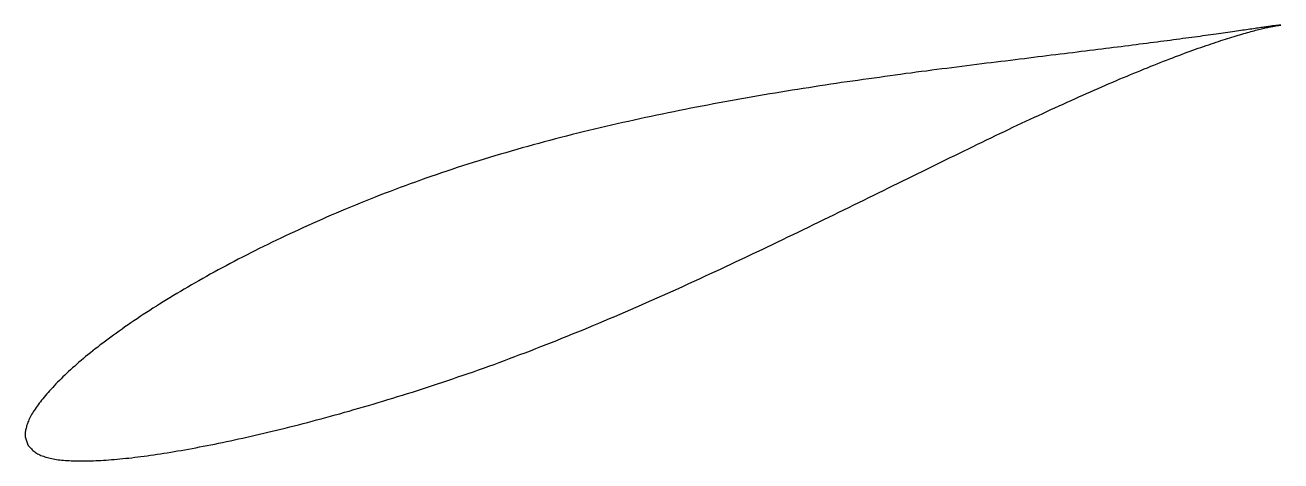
# Model space of a CAD drawing. Header units: metres. Extents: x -45 to 91, y -17 to 31.
import ezdxf

# ---------------------------------------------------------------- set-up
doc = ezdxf.new("R2010")
doc.units = ezdxf.units.M

msp = doc.modelspace()

# ---------------------------------------------------------------- linework, layer by layer
msp.add_lwpolyline([(91.5, 30.67), (91.5, 30.67), (91.49, 30.67), (91.47, 30.67), (91.45, 30.66), (91.43, 30.66), (91.4, 30.66), (91.36, 30.66), (91.32, 30.65), (91.27, 30.65), (91.22, 30.64), (91.16, 30.64), (91.1, 30.63), (91.03, 30.62), (90.95, 30.61), (90.87, 30.6), (90.79, 30.59), (90.69, 30.58), (90.6, 30.57), (90.5, 30.55), (90.39, 30.54), (90.28, 30.52), (90.16, 30.51), (90.03, 30.49), (89.91, 30.47), (89.77, 30.45), (89.63, 30.43), (89.49, 30.41), (89.34, 30.39), (89.18, 30.37), (89.02, 30.34), (88.85, 30.32), (88.68, 30.3), (88.5, 30.27), (88.32, 30.24), (88.13, 30.22), (87.94, 30.19), (87.74, 30.16), (87.54, 30.13), (87.33, 30.1), (87.12, 30.07), (86.9, 30.04), (86.68, 30.01), (86.45, 29.97), (86.21, 29.94), (85.97, 29.91), (85.73, 29.87), (85.48, 29.83), (85.22, 29.8), (84.96, 29.76), (84.7, 29.72), (84.43, 29.69), (84.15, 29.65), (83.87, 29.61), (83.59, 29.57), (83.3, 29.53), (83, 29.49), (82.7, 29.44), (82.4, 29.4), (82.09, 29.36), (81.78, 29.32), (81.46, 29.27), (81.13, 29.23), (80.8, 29.19), (80.47, 29.14), (80.13, 29.09), (79.79, 29.05), (79.44, 29), (79.09, 28.96), (78.73, 28.91), (78.37, 28.86), (78, 28.81), (77.63, 28.76), (77.26, 28.72), (76.88, 28.67), (76.49, 28.62), (76.1, 28.57), (75.71, 28.52), (75.31, 28.47), (74.91, 28.41), (74.5, 28.36), (74.09, 28.31), (73.68, 28.26), (73.26, 28.21), (72.83, 28.15), (72.41, 28.1), (71.97, 28.04), (71.54, 27.99), (71.1, 27.94), (70.65, 27.88), (70.21, 27.82), (69.75, 27.77), (69.3, 27.71), (68.84, 27.66), (68.37, 27.6), (67.91, 27.54), (67.44, 27.48), (66.96, 27.42), (66.48, 27.37), (66, 27.31), (65.51, 27.25), (65.02, 27.19), (64.53, 27.13), (64.04, 27.07), (63.54, 27), (63.03, 26.94), (62.53, 26.88), (62.02, 26.82), (61.5, 26.75), (60.99, 26.69), (60.47, 26.63), (59.94, 26.56), (59.42, 26.5), (58.89, 26.43), (58.36, 26.36), (57.82, 26.3), (57.28, 26.23), (56.74, 26.16), (56.2, 26.09), (55.65, 26.02), (55.1, 25.95), (54.55, 25.88), (54, 25.81), (53.44, 25.74), (52.88, 25.66), (52.32, 25.59), (51.75, 25.52), (51.19, 25.44), (50.62, 25.37), (50.05, 25.29), (49.47, 25.21), (48.9, 25.13), (48.32, 25.05), (47.74, 24.97), (47.16, 24.89), (46.58, 24.81), (45.99, 24.73), (45.4, 24.64), (44.81, 24.56), (44.22, 24.47), (43.63, 24.39), (43.03, 24.3), (42.44, 24.21), (41.84, 24.12), (41.24, 24.03), (40.64, 23.93), (40.04, 23.84), (39.44, 23.75), (38.83, 23.65), (38.23, 23.56), (37.62, 23.46), (37.01, 23.36), (36.4, 23.26), (35.79, 23.16), (35.18, 23.05), (34.57, 22.95), (33.96, 22.84), (33.35, 22.74), (32.73, 22.63), (32.12, 22.52), (31.5, 22.41), (30.89, 22.3), (30.27, 22.18), (29.65, 22.07), (29.04, 21.95), (28.42, 21.83), (27.8, 21.71), (27.19, 21.59), (26.57, 21.47), (25.95, 21.35), (25.33, 21.22), (24.71, 21.1), (24.09, 20.97), (23.48, 20.84), (22.86, 20.71), (22.24, 20.58), (21.62, 20.44), (21.01, 20.31), (20.39, 20.17), (19.77, 20.03), (19.16, 19.9), (18.54, 19.75), (17.93, 19.61), (17.31, 19.47), (16.7, 19.32), (16.09, 19.17), (15.47, 19.02), (14.86, 18.87), (14.25, 18.72), (13.64, 18.56), (13.03, 18.41), (12.43, 18.25), (11.82, 18.09), (11.22, 17.93), (10.61, 17.77), (10.01, 17.6), (9.41, 17.44), (8.81, 17.27), (8.21, 17.1), (7.61, 16.93), (7.02, 16.75), (6.43, 16.58), (5.83, 16.4), (5.24, 16.23), (4.65, 16.05), (4.07, 15.86), (3.48, 15.68), (2.9, 15.5), (2.32, 15.31), (1.74, 15.12), (1.16, 14.93), (0.59, 14.74), (0.01, 14.54), (-0.56, 14.35), (-1.13, 14.15), (-1.69, 13.96), (-2.26, 13.76), (-2.82, 13.55), (-3.38, 13.35), (-3.94, 13.15), (-4.49, 12.94), (-5.04, 12.74), (-5.59, 12.53), (-6.14, 12.32), (-6.69, 12.11), (-7.23, 11.89), (-7.77, 11.68), (-8.3, 11.47), (-8.84, 11.25), (-9.37, 11.03), (-9.9, 10.81), (-10.43, 10.59), (-10.95, 10.37), (-11.47, 10.15), (-11.99, 9.93), (-12.5, 9.71), (-13.01, 9.48), (-13.52, 9.26), (-14.03, 9.03), (-14.53, 8.81), (-15.03, 8.58), (-15.53, 8.35), (-16.02, 8.13), (-16.51, 7.9), (-17, 7.67), (-17.48, 7.44), (-17.96, 7.21), (-18.44, 6.98), (-18.91, 6.75), (-19.38, 6.52), (-19.85, 6.29), (-20.31, 6.06), (-20.77, 5.82), (-21.23, 5.59), (-21.68, 5.36), (-22.13, 5.13), (-22.58, 4.89), (-23.02, 4.66), (-23.46, 4.43), (-23.89, 4.19), (-24.32, 3.96), (-24.75, 3.73), (-25.18, 3.49), (-25.6, 3.26), (-26.01, 3.03), (-26.43, 2.79), (-26.83, 2.56), (-27.24, 2.33), (-27.64, 2.09), (-28.04, 1.86), (-28.43, 1.63), (-28.82, 1.4), (-29.2, 1.16), (-29.58, 0.93), (-29.96, 0.7), (-30.33, 0.47), (-30.7, 0.24), (-31.06, 0.01), (-31.43, -0.22), (-31.78, -0.45), (-32.13, -0.68), (-32.48, -0.9), (-32.82, -1.13), (-33.16, -1.36), (-33.5, -1.58), (-33.83, -1.81), (-34.15, -2.03), (-34.48, -2.25), (-34.79, -2.48), (-35.11, -2.7), (-35.41, -2.92), (-35.72, -3.14), (-36.02, -3.36), (-36.31, -3.58), (-36.6, -3.79), (-36.89, -4.01), (-37.17, -4.22), (-37.45, -4.44), (-37.72, -4.65), (-37.99, -4.86), (-38.25, -5.07), (-38.51, -5.28), (-38.77, -5.49), (-39.01, -5.7), (-39.26, -5.91), (-39.5, -6.11), (-39.73, -6.32), (-39.96, -6.52), (-40.19, -6.72), (-40.41, -6.92), (-40.63, -7.12), (-40.84, -7.32), (-41.04, -7.51), (-41.25, -7.71), (-41.44, -7.9), (-41.63, -8.09), (-41.82, -8.28), (-42, -8.47), (-42.18, -8.66), (-42.36, -8.84), (-42.52, -9.03), (-42.69, -9.21), (-42.85, -9.39), (-43, -9.56), (-43.15, -9.74), (-43.29, -9.91), (-43.43, -10.08), (-43.57, -10.25), (-43.7, -10.41), (-43.82, -10.58), (-43.94, -10.74), (-44.06, -10.9), (-44.17, -11.05), (-44.27, -11.21), (-44.37, -11.36), (-44.47, -11.51), (-44.56, -11.66), (-44.65, -11.81), (-44.73, -11.95), (-44.8, -12.09), (-44.87, -12.24), (-44.94, -12.37), (-45, -12.51), (-45.06, -12.64), (-45.11, -12.78), (-45.15, -12.9), (-45.2, -13.03), (-45.23, -13.16), (-45.26, -13.28), (-45.29, -13.39), (-45.31, -13.51), (-45.33, -13.62), (-45.34, -13.72), (-45.35, -13.82), (-45.36, -13.92), (-45.36, -14), (-45.36, -14.08), (-45.36, -14.15), (-45.36, -14.2), (-45.36, -14.23), (-45.07, -15.1), (-45.06, -15.11), (-45.05, -15.13), (-45.02, -15.16), (-44.99, -15.2), (-44.94, -15.26), (-44.89, -15.33), (-44.82, -15.41), (-44.75, -15.49), (-44.68, -15.56), (-44.6, -15.64), (-44.51, -15.72), (-44.42, -15.8), (-44.32, -15.87), (-44.22, -15.94), (-44.11, -16.01), (-44, -16.08), (-43.89, -16.14), (-43.76, -16.2), (-43.64, -16.26), (-43.51, -16.31), (-43.37, -16.36), (-43.23, -16.41), (-43.09, -16.46), (-42.94, -16.5), (-42.78, -16.54), (-42.63, -16.58), (-42.46, -16.61), (-42.29, -16.65), (-42.12, -16.68), (-41.94, -16.7), (-41.76, -16.73), (-41.57, -16.75), (-41.38, -16.77), (-41.18, -16.79), (-40.98, -16.8), (-40.78, -16.82), (-40.56, -16.83), (-40.35, -16.84), (-40.13, -16.85), (-39.9, -16.85), (-39.67, -16.86), (-39.43, -16.86), (-39.19, -16.86), (-38.95, -16.86), (-38.7, -16.86), (-38.44, -16.85), (-38.18, -16.85), (-37.92, -16.84), (-37.65, -16.83), (-37.38, -16.82), (-37.1, -16.8), (-36.82, -16.79), (-36.53, -16.77), (-36.24, -16.75), (-35.94, -16.72), (-35.64, -16.7), (-35.34, -16.67), (-35.03, -16.64), (-34.71, -16.61), (-34.4, -16.58), (-34.07, -16.55), (-33.75, -16.51), (-33.42, -16.47), (-33.08, -16.43), (-32.74, -16.38), (-32.4, -16.34), (-32.05, -16.29), (-31.7, -16.24), (-31.34, -16.19), (-30.98, -16.14), (-30.62, -16.08), (-30.25, -16.03), (-29.88, -15.97), (-29.5, -15.9), (-29.12, -15.84), (-28.74, -15.78), (-28.35, -15.71), (-27.96, -15.64), (-27.57, -15.57), (-27.17, -15.5), (-26.76, -15.42), (-26.36, -15.34), (-25.95, -15.26), (-25.53, -15.18), (-25.11, -15.1), (-24.69, -15.02), (-24.27, -14.93), (-23.84, -14.84), (-23.41, -14.75), (-22.97, -14.66), (-22.53, -14.56), (-22.09, -14.47), (-21.64, -14.37), (-21.19, -14.27), (-20.74, -14.17), (-20.29, -14.06), (-19.83, -13.96), (-19.36, -13.85), (-18.9, -13.74), (-18.43, -13.63), (-17.96, -13.51), (-17.49, -13.4), (-17.01, -13.28), (-16.53, -13.16), (-16.04, -13.04), (-15.56, -12.91), (-15.07, -12.79), (-14.58, -12.66), (-14.08, -12.53), (-13.59, -12.4), (-13.09, -12.26), (-12.58, -12.13), (-12.08, -11.99), (-11.57, -11.85), (-11.06, -11.71), (-10.55, -11.56), (-10.04, -11.42), (-9.52, -11.27), (-9, -11.12), (-8.48, -10.97), (-7.95, -10.81), (-7.43, -10.66), (-6.9, -10.5), (-6.37, -10.34), (-5.84, -10.18), (-5.3, -10.02), (-4.76, -9.85), (-4.23, -9.69), (-3.68, -9.52), (-3.14, -9.35), (-2.6, -9.17), (-2.05, -9), (-1.51, -8.82), (-0.96, -8.64), (-0.41, -8.46), (0.15, -8.28), (0.7, -8.09), (1.25, -7.9), (1.81, -7.71), (2.37, -7.52), (2.93, -7.33), (3.49, -7.13), (4.05, -6.93), (4.61, -6.73), (5.17, -6.53), (5.74, -6.33), (6.3, -6.12), (6.87, -5.91), (7.44, -5.7), (8.01, -5.49), (8.57, -5.27), (9.14, -5.06), (9.72, -4.84), (10.29, -4.62), (10.86, -4.4), (11.43, -4.17), (12, -3.95), (12.58, -3.72), (13.15, -3.49), (13.73, -3.26), (14.3, -3.02), (14.88, -2.79), (15.45, -2.55), (16.03, -2.31), (16.61, -2.07), (17.18, -1.83), (17.76, -1.59), (18.34, -1.34), (18.91, -1.1), (19.49, -0.85), (20.07, -0.6), (20.64, -0.35), (21.22, -0.1), (21.8, 0.15), (22.37, 0.41), (22.95, 0.66), (23.53, 0.92), (24.1, 1.18), (24.68, 1.43), (25.26, 1.69), (25.83, 1.95), (26.41, 2.21), (26.98, 2.48), (27.56, 2.74), (28.13, 3), (28.7, 3.27), (29.28, 3.53), (29.85, 3.8), (30.42, 4.06), (30.99, 4.33), (31.56, 4.6), (32.13, 4.87), (32.7, 5.13), (33.27, 5.4), (33.84, 5.67), (34.4, 5.94), (34.97, 6.21), (35.53, 6.48), (36.1, 6.75), (36.66, 7.02), (37.22, 7.29), (37.78, 7.56), (38.34, 7.83), (38.9, 8.1), (39.46, 8.37), (40.01, 8.64), (40.57, 8.91), (41.12, 9.18), (41.67, 9.45), (42.23, 9.72), (42.78, 9.99), (43.32, 10.25), (43.87, 10.52), (44.41, 10.79), (44.96, 11.06), (45.5, 11.32), (46.04, 11.59), (46.58, 11.85), (47.12, 12.12), (47.65, 12.38), (48.19, 12.64), (48.72, 12.91), (49.25, 13.17), (49.78, 13.43), (50.3, 13.69), (50.83, 13.95), (51.35, 14.2), (51.87, 14.46), (52.39, 14.71), (52.91, 14.97), (53.42, 15.22), (53.93, 15.47), (54.45, 15.72), (54.95, 15.97), (55.46, 16.22), (55.96, 16.46), (56.47, 16.71), (56.97, 16.95), (57.46, 17.19), (57.96, 17.43), (58.45, 17.67), (58.94, 17.91), (59.43, 18.14), (59.91, 18.38), (60.4, 18.61), (60.88, 18.84), (61.36, 19.07), (61.83, 19.29), (62.3, 19.52), (62.77, 19.74), (63.24, 19.96), (63.71, 20.18), (64.17, 20.4), (64.63, 20.61), (65.08, 20.82), (65.54, 21.03), (65.99, 21.24), (66.43, 21.45), (66.88, 21.65), (67.32, 21.86), (67.76, 22.06), (68.2, 22.25), (68.63, 22.45), (69.06, 22.64), (69.48, 22.84), (69.91, 23.02), (70.33, 23.21), (70.75, 23.39), (71.16, 23.58), (71.57, 23.76), (71.98, 23.93), (72.38, 24.11), (72.78, 24.28), (73.18, 24.45), (73.57, 24.62), (73.96, 24.79), (74.35, 24.95), (74.73, 25.11), (75.11, 25.27), (75.49, 25.42), (75.86, 25.58), (76.23, 25.73), (76.59, 25.88), (76.95, 26.02), (77.31, 26.17), (77.67, 26.31), (78.02, 26.45), (78.36, 26.58), (78.7, 26.72), (79.04, 26.85), (79.38, 26.98), (79.71, 27.11), (80.03, 27.23), (80.36, 27.35), (80.68, 27.47), (80.99, 27.59), (81.3, 27.7), (81.61, 27.81), (81.91, 27.92), (82.21, 28.03), (82.5, 28.14), (82.79, 28.24), (83.08, 28.34), (83.36, 28.44), (83.63, 28.53), (83.91, 28.62), (84.17, 28.71), (84.44, 28.8), (84.7, 28.89), (84.95, 28.97), (85.2, 29.05), (85.45, 29.13), (85.69, 29.21), (85.93, 29.28), (86.16, 29.35), (86.39, 29.42), (86.61, 29.49), (86.83, 29.56), (87.04, 29.62), (87.25, 29.68), (87.45, 29.74), (87.65, 29.8), (87.85, 29.85), (88.04, 29.9), (88.22, 29.96), (88.4, 30), (88.58, 30.05), (88.75, 30.1), (88.91, 30.14), (89.07, 30.18), (89.23, 30.22), (89.38, 30.26), (89.53, 30.29), (89.67, 30.32), (89.8, 30.36), (89.93, 30.39), (90.06, 30.41), (90.18, 30.44), (90.3, 30.47), (90.41, 30.49), (90.51, 30.51), (90.61, 30.53), (90.71, 30.55), (90.79, 30.56), (90.88, 30.58), (90.96, 30.59), (91.03, 30.61), (91.1, 30.62), (91.16, 30.63), (91.22, 30.64), (91.27, 30.64), (91.32, 30.65), (91.36, 30.65), (91.4, 30.66), (91.43, 30.66), (91.45, 30.66), (91.47, 30.67), (91.49, 30.67), (91.5, 30.67), (91.5, 30.67)], close=True)

doc.saveas('drawing.dxf')
